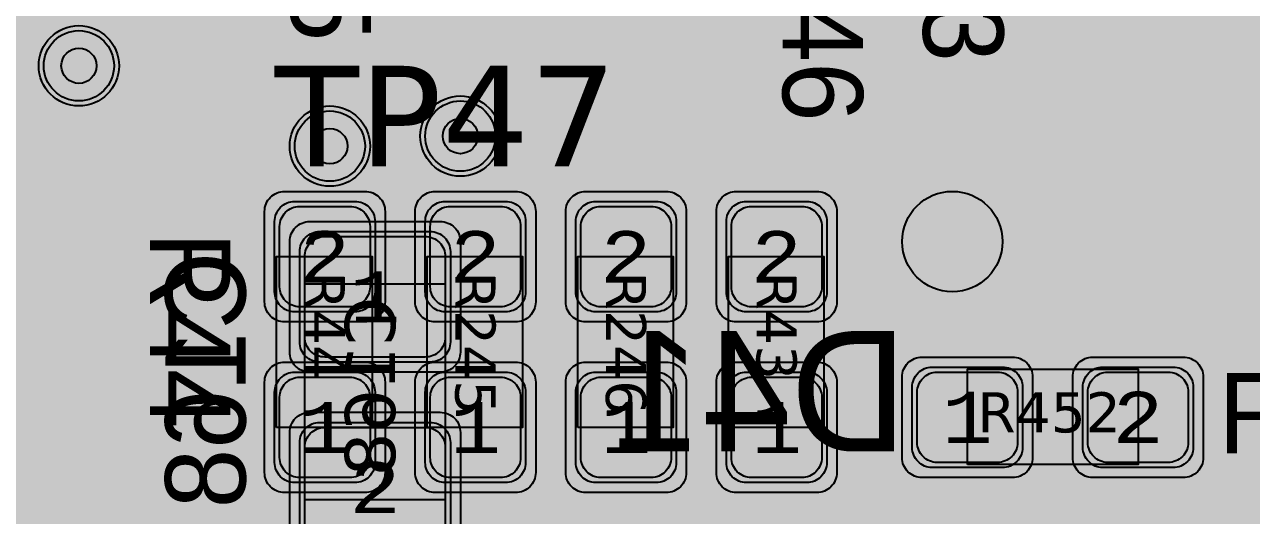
# Model space of a CAD drawing. Extents: x -28 to 199, y -61 to 255.
# Drawn here: x 42.76 to 54.98, y 139.52 to 144.41 of the extents above; entities that cross this region are included whole.
import ezdxf
from ezdxf.enums import TextEntityAlignment as Align

# ---------------------------------------------------------------- set-up
doc = ezdxf.new("R2010")
doc.units = 0
doc.header["$MEASUREMENT"] = 0
for name, color, linetype in [('ASSEMBLY_OUTLINES_BTM', 191, 'CONTINUOUS'), ('ASSEMBLY_OUTLINES_TOP', 102, 'CONTINUOUS'), ('ASSEMBLY_PART_NUMBERS_BTM', 191, 'CONTINUOUS'), ('ASSEMBLY_PART_NUMBERS_TOP', 102, 'CONTINUOUS'), ('ASSEMBLY_REF_DES_BTM', 191, 'CONTINUOUS'), ('ASSEMBLY_REF_DES_TOP', 102, 'CONTINUOUS'), ('DRILL_DRAWING', 21, 'CONTINUOUS'), ('GENERATED_SILKSCREEN_BTM', 255, 'CONTINUOUS'), ('GENERATED_SILKSCREEN_TOP', 140, 'CONTINUOUS'), ('MOUNTING_HOLES_LAYER_2', 42, 'CONTINUOUS'), ('MOUNTING_HOLES_LAYER_3', 42, 'CONTINUOUS'), ('MOUNTING_HOLES_LAYER_BOT21', 42, 'CONTINUOUS'), ('MOUNTING_HOLES_LAYER_TOP', 42, 'CONTINUOUS'), ('PART_PADS_SMD_BTM', 10, 'CONTINUOUS'), ('PART_PADS_SMD_TOP', 150, 'CONTINUOUS'), ('PIN_NUMBERS_BTM', 8, 'CONTINUOUS'), ('PIN_NUMBERS_TOP', 8, 'CONTINUOUS'), ('PLACEMENT_OUTLINES_BTM', 222, 'CONTINUOUS'), ('PLACEMENT_OUTLINES_TOP', 130, 'CONTINUOUS'), ('PLANE_SHAPES_LAYER_2', 230, 'CONTINUOUS'), ('PLANE_SHAPES_LAYER_3', 81, 'CONTINUOUS'), ('SILKSCREEN_OUTLINES_BTM', 211, 'CONTINUOUS'), ('SILKSCREEN_OUTLINES_TOP', 150, 'CONTINUOUS'), ('SILKSCREEN_REF_DES_BTM', 211, 'CONTINUOUS'), ('SILKSCREEN_REF_DES_TOP', 150, 'CONTINUOUS'), ('SOLDERMASK_PADS_BTM', 12, 'CONTINUOUS'), ('SOLDERMASK_PADS_TOP', 180, 'CONTINUOUS'), ('SOLDERPASTE_PADS_BTM', 12, 'CONTINUOUS'), ('SOLDERPASTE_PADS_TOP', 180, 'CONTINUOUS'), ('TRACES_LAYER_2', 230, 'CONTINUOUS'), ('TRACES_LAYER_3', 81, 'CONTINUOUS'), ('TRACES_LAYER_BOTTOM', 10, 'CONTINUOUS'), ('TRACES_LAYER_TOP', 150, 'CONTINUOUS'), ('VIA_HOLES_LAYER_2', 30, 'CONTINUOUS'), ('VIA_HOLES_LAYER_3', 30, 'CONTINUOUS'), ('VIA_HOLES_LAYER_BOTTOM', 30, 'CONTINUOUS'), ('VIA_HOLES_LAYER_TOP', 30, 'CONTINUOUS'), ('VIA_PADS_LAYER_2', 230, 'CONTINUOUS'), ('VIA_PADS_LAYER_3', 81, 'CONTINUOUS'), ('VIA_PADS_LAYER_BOTTOM', 10, 'CONTINUOUS'), ('VIA_PADS_LAYER_TOP', 150, 'CONTINUOUS')]:
    doc.layers.add(name, color=color, linetype=linetype)
doc.styles.add('COURIER_NEW', font='COUR.TTF')
doc.styles.add('VERDANA', font='verdana.TTF')
doc.styles.add('VERIBEST_GERBER_0', font='txt')

msp = doc.modelspace()

# ---------------------------------------------------------------- hatches: boundary and pattern name
at = {"layer": 'MOUNTING_HOLES_LAYER_2'}
h = msp.add_hatch(color=256, dxfattribs=at)
edge = h.paths.add_edge_path()
edge.add_arc((52, 142.25), 0.5, 0, 360)
at = {"layer": 'MOUNTING_HOLES_LAYER_3'}
h = msp.add_hatch(color=256, dxfattribs=at)
edge = h.paths.add_edge_path()
edge.add_arc((52, 142.25), 0.5, 0, 360)
at = {"layer": 'MOUNTING_HOLES_LAYER_BOT21'}
h = msp.add_hatch(color=256, dxfattribs=at)
edge = h.paths.add_edge_path()
edge.add_arc((52, 142.25), 0.5, 0, 360)
at = {"layer": 'MOUNTING_HOLES_LAYER_TOP'}
h = msp.add_hatch(color=256, dxfattribs=at)
edge = h.paths.add_edge_path()
edge.add_arc((52, 142.25), 0.5, 0, 360)
at = {"layer": 'PLANE_SHAPES_LAYER_2'}
h = msp.add_hatch(color=256, dxfattribs=at)
h.paths.add_polyline_path([(169.5, 129.25), (149.5, 129.25), (142.25, 122), (142.25, 90.5), (147.5, 90.5), (147.5, 80), (154, 80), (154, 69.25), (131.75, 69.25), (131.75, 73.25), (121.25, 73.25), (121.25, 81), (110.5, 81), (110.5, 125.75), (106.5, 125.75), (106.5, 128.75), (93.5, 128.75), (93.5, 120.25), (91.75, 120.25), (91.75, 121.5), (80, 121.5), (80, 118.25), (73.25, 118.25), (73.25, 124.5), (67.5, 124.5), (67.5, 128), (57.75, 128), (57.75, 120.25), (55.25, 120.25), (55.25, 121.5), (47.5, 121.5), (47.5, 119), (35, 119), (35, 134.75), (32.75, 134.75), (32.75, 159.75), (29.25, 159.75), (29.25, 175.25), (22.5, 175.25), (22.5, 195.25), (17.25, 195.25), (17.25, 198), (22.5, 198), (22.5, 216.5), (40.25, 216.5), (40.25, 235.5), (54.5, 235.5), (54.5, 254), (87.25, 254), (87.25, 236.25), (86.25, 236.25), (86.25, 228.75), (81, 228.75), (81, 218.75), (95.25, 218.75), (95.25, 194.5), (87, 194.5), (87, 172), (131.1, 172), (131.1, 208.75), (115.5, 208.75), (115.5, 213.75), (106.75, 213.75), (106.75, 218.75), (110.25, 222.25), (110.25, 226.25), (142.5, 226.25), (142.5, 221.5), (160.5, 221.5), (160.5, 240.75), (169.5, 240.75)])
h.paths.add_polyline_path([(35.5, 149.5), (41.75, 149.5), (41.75, 152), (39.25, 152), (39.25, 154), (37.75, 154), (37.75, 152), (35.5, 152)], flags=16)
h.paths.add_polyline_path([(37.5, 125.75), (37.5, 128.75), (42.75, 128.75), (42.75, 125.75)], flags=16)
h.paths.add_polyline_path([(52, 127.75), (52, 130.75), (54.25, 130.75), (54.25, 127.75)], flags=16)
h.paths.add_polyline_path([(50.75, 219.5), (50.75, 226.5), (71.75, 226.5), (71.75, 219.5)], flags=16)
h.paths.add_polyline_path([(66.5, 150.75), (66.5, 177.5), (72.25, 177.5), (72.25, 150.75)], flags=16)
h.paths.add_polyline_path([(47.25, 185.25), (73, 185.25), (73, 188.25), (70.25, 188.25), (70.25, 191), (47.25, 191)], flags=16)
h.paths.add_polyline_path([(84.5, 208), (84.5, 212.75), (85, 212.75), (85, 208)], flags=16)
h.paths.add_polyline_path([(61.5, 137.25), (87.75, 137.25), (87.75, 140.5), (84.75, 140.5), (84.75, 143), (61.5, 143)], flags=16)
h.paths.add_polyline_path([(88.75, 127), (88.75, 130), (91, 130), (91, 127)], flags=16)
h.paths.add_polyline_path([(85.5, 130.25), (85.5, 132.5), (91, 132.5), (91, 130.25)], flags=16)
h.paths.add_polyline_path([(108.75, 142.25), (135.75, 142.25), (135.75, 145.75), (132.25, 145.75), (132.25, 149), (108.75, 149)], flags=16)
h.paths.add_polyline_path([(114.25, 126.75), (140.75, 126.75), (140.75, 129.75), (137.25, 129.75), (137.25, 133), (114.25, 133)], flags=16)
h.paths.add_polyline_path([(155.25, 180.25), (166.25, 180.25), (166.25, 186.25), (152.25, 186.25), (152.25, 183), (155.25, 183)], flags=16)
at = {"layer": 'PLANE_SHAPES_LAYER_3'}
h = msp.add_hatch(color=256, dxfattribs=at)
h.paths.add_polyline_path([(169.5, 129.25), (149.5, 129.25), (142.25, 122), (142.25, 90.5), (147.5, 90.5), (147.5, 80), (154, 80), (154, 69.25), (131.75, 69.25), (131.75, 73.25), (121.25, 73.25), (121.25, 81), (110.5, 81), (110.5, 125.75), (106.5, 125.75), (106.5, 128.75), (93.5, 128.75), (93.5, 120.25), (91.75, 120.25), (91.75, 121.5), (80, 121.5), (80, 118.25), (73.25, 118.25), (73.25, 124.5), (67.5, 124.5), (67.5, 127.75), (58.25, 127.75), (58.25, 130.25), (88.75, 130.25), (88.75, 127), (91, 127), (91, 132.5), (55, 132.5), (55, 131.25), (52, 131.25), (52, 127.75), (55, 127.75), (55, 127.25), (57.75, 127.25), (57.75, 120.25), (55.25, 120.25), (55.25, 121.5), (47.5, 121.5), (47.5, 119), (35, 119), (35, 134.75), (32.75, 134.75), (32.75, 159.75), (29.25, 159.75), (29.25, 175.25), (22.5, 175.25), (22.5, 195.25), (17.25, 195.25), (17.25, 198), (22.5, 198), (22.5, 216.5), (40.25, 216.5), (40.25, 235.5), (54.5, 235.5), (54.5, 254), (87.25, 254), (87.25, 236.25), (86.25, 236.25), (86.25, 228.75), (81, 228.75), (81, 218.75), (95.25, 218.75), (95.25, 194.5), (87, 194.5), (87, 172), (131.1, 172), (131.1, 208.75), (115.5, 208.75), (115.5, 213.75), (106.75, 213.75), (106.75, 218.75), (110.25, 222.25), (110.25, 226.25), (142.5, 226.25), (142.5, 221.5), (160.5, 221.5), (160.5, 240.75), (169.5, 240.75)])
h.paths.add_polyline_path([(35.5, 149.5), (41.75, 149.5), (41.75, 152), (39.25, 152), (39.25, 154), (37.75, 154), (37.75, 152), (35.5, 152)], flags=16)
h.paths.add_polyline_path([(37.5, 125.75), (37.5, 128.75), (42.75, 128.75), (42.75, 125.75)], flags=16)
h.paths.add_polyline_path([(50.75, 219.5), (50.75, 226.5), (71.75, 226.5), (71.75, 219.5)], flags=16)
h.paths.add_polyline_path([(66.5, 150.75), (66.5, 177.5), (72.25, 177.5), (72.25, 150.75)], flags=16)
h.paths.add_polyline_path([(47.25, 185.25), (73, 185.25), (73, 188.25), (70.25, 188.25), (70.25, 191), (47.25, 191)], flags=16)
h.paths.add_polyline_path([(84.5, 208), (84.5, 212.75), (85, 212.75), (85, 208)], flags=16)
h.paths.add_polyline_path([(61.5, 137.25), (87.75, 137.25), (87.75, 140.5), (84.75, 140.5), (84.75, 143), (61.5, 143)], flags=16)
h.paths.add_polyline_path([(108.75, 142.25), (135.75, 142.25), (135.75, 145.75), (132.25, 145.75), (132.25, 149), (108.75, 149)], flags=16)
h.paths.add_polyline_path([(114.25, 126.75), (140.75, 126.75), (140.75, 129.75), (137.25, 129.75), (137.25, 133), (114.25, 133)], flags=16)
h.paths.add_polyline_path([(155.25, 180.25), (166.25, 180.25), (166.25, 186.25), (152.25, 186.25), (152.25, 183), (155.25, 183)], flags=16)
at = {"layer": 'VIA_HOLES_LAYER_2'}
h = msp.add_hatch(color=256, dxfattribs=at)
edge = h.paths.add_edge_path()
edge.add_arc((43.3, 144), 0.175, 0, 360)
h = msp.add_hatch(color=256, dxfattribs=at)
edge = h.paths.add_edge_path()
edge.add_arc((45.8, 143.2), 0.175, 0, 360)
h = msp.add_hatch(color=256, dxfattribs=at)
edge = h.paths.add_edge_path()
edge.add_arc((47.1, 143.3), 0.175, 0, 360)
at = {"layer": 'VIA_HOLES_LAYER_3'}
h = msp.add_hatch(color=256, dxfattribs=at)
edge = h.paths.add_edge_path()
edge.add_arc((43.3, 144), 0.175, 0, 360)
h = msp.add_hatch(color=256, dxfattribs=at)
edge = h.paths.add_edge_path()
edge.add_arc((45.8, 143.2), 0.175, 0, 360)
h = msp.add_hatch(color=256, dxfattribs=at)
edge = h.paths.add_edge_path()
edge.add_arc((47.1, 143.3), 0.175, 0, 360)
at = {"layer": 'VIA_HOLES_LAYER_BOTTOM'}
h = msp.add_hatch(color=256, dxfattribs=at)
edge = h.paths.add_edge_path()
edge.add_arc((43.3, 144), 0.175, 0, 360)
h = msp.add_hatch(color=256, dxfattribs=at)
edge = h.paths.add_edge_path()
edge.add_arc((45.8, 143.2), 0.175, 0, 360)
h = msp.add_hatch(color=256, dxfattribs=at)
edge = h.paths.add_edge_path()
edge.add_arc((47.1, 143.3), 0.175, 0, 360)
at = {"layer": 'VIA_HOLES_LAYER_TOP'}
h = msp.add_hatch(color=256, dxfattribs=at)
edge = h.paths.add_edge_path()
edge.add_arc((43.3, 144), 0.175, 0, 360)
h = msp.add_hatch(color=256, dxfattribs=at)
edge = h.paths.add_edge_path()
edge.add_arc((45.8, 143.2), 0.175, 0, 360)
h = msp.add_hatch(color=256, dxfattribs=at)
edge = h.paths.add_edge_path()
edge.add_arc((47.1, 143.3), 0.175, 0, 360)

# ---------------------------------------------------------------- linework, layer by layer
at = {"layer": 'ASSEMBLY_OUTLINES_BTM'}
msp.add_lwpolyline([(45.55, 139.68), (45.55, 141.83), (46.95, 141.83), (46.95, 139.68)], close=True, dxfattribs=at)
at = {"layer": 'ASSEMBLY_OUTLINES_TOP'}
for points in [[(45.27, 140.4), (45.27, 142.1), (46.22, 142.1), (46.22, 140.4)], [(46.77, 140.4), (46.77, 142.1), (47.72, 142.1), (47.72, 140.4)], [(48.27, 140.4), (48.27, 142.1), (49.22, 142.1), (49.22, 140.4)], [(49.77, 140.4), (49.77, 142.1), (50.72, 142.1), (50.72, 140.4)], [(52.15, 140.03), (52.15, 140.98), (53.85, 140.98), (53.85, 140.03)]]:
    msp.add_lwpolyline(points, close=True, dxfattribs=at)
at = {"layer": 'GENERATED_SILKSCREEN_BTM', "const_width": 0.15}
for points in [[(44.9536, 141.9004), (44.844, 142.0348), (44.8416, 142.0388), (44.8384, 142.0396), (44.8352, 142.0412), (44.8312, 142.042), (44.2824, 142.042), (44.2784, 142.0412), (44.2752, 142.0396), (44.2736, 142.038), (44.272, 142.0372), (44.2696, 142.0348), (44.16, 141.9004), (44.1592, 141.898), (44.1584, 141.8956), (44.1576, 141.8948), (44.1568, 141.8916), (44.1568, 141.622), (44.1576, 141.618), (44.1584, 141.6164), (44.1592, 141.614), (44.16, 141.6116), (44.2696, 141.4764), (44.2736, 141.4732), (44.28, 141.4716), (44.284, 141.4724), (44.2888, 141.474), (44.292, 141.4764), (44.2952, 141.4804), (44.2976, 141.4844), (44.2984, 141.4884), (44.2984, 141.4924), (44.296, 141.4956), (44.1896, 141.6276), (44.1896, 141.886), (44.2904, 142.0092), (44.8232, 142.0092), (44.924, 141.886), (44.924, 141.6276), (44.8176, 141.4956), (44.816, 141.4924), (44.8152, 141.4884), (44.816, 141.4844), (44.8184, 141.4804), (44.8216, 141.4764), (44.8256, 141.474), (44.8296, 141.4724), (44.8352, 141.4716), (44.84, 141.4732), (44.844, 141.4764), (44.9536, 141.6116), (44.9552, 141.6148), (44.956, 141.6156), (44.956, 141.618), (44.9568, 141.6188), (44.9568, 141.6196), (44.9568, 141.622), (44.9568, 141.8916), (44.956, 141.8948), (44.9552, 141.898), (44.9536, 141.9004)], [(48.9472, 140.1888), (48.9568, 140.1864), (48.9628, 140.1816), (48.9652, 140.1732), (48.9664, 140.1636), (48.9652, 140.1552), (48.9628, 140.1468), (48.9568, 140.1408), (48.9472, 140.1396), (48.4792, 140.1396), (48.4708, 140.1408), (48.4636, 140.1468), (48.46, 140.1552), (48.4588, 140.1636), (48.46, 140.1732), (48.4636, 140.1816), (48.4708, 140.1864), (48.4792, 140.1888), (48.6904, 140.1888), (48.6904, 141.3156), (48.6916, 141.324), (48.6952, 141.33), (48.7012, 141.3336), (48.7096, 141.3348), (48.7156, 141.336), (48.7216, 141.336), (48.7264, 141.3336), (48.7312, 141.3288), (48.9652, 141), (48.9676, 140.9952), (48.9688, 140.9916), (48.9688, 140.9832), (48.9652, 140.976), (48.9592, 140.97), (48.952, 140.9652), (48.9436, 140.9628), (48.9388, 140.9628), (48.9352, 140.964), (48.9292, 140.9712), (48.7372, 141.24), (48.7372, 140.1888), (48.9472, 140.1888)], [(50.1712, 140.5764), (49.5256, 141.2196), (49.5256, 140.5764), (50.1712, 140.5764)], [(50.7424, 141.3348), (50.7484, 141.3372), (50.7532, 141.3384), (50.758, 141.3396), (51.3652, 141.3396), (51.3736, 141.3372), (51.3808, 141.3312), (51.3868, 141.324), (51.3892, 141.3156), (51.3892, 140.1636), (51.3868, 140.154), (51.3808, 140.148), (51.3736, 140.1408), (51.3652, 140.1396), (50.758, 140.1396), (50.7532, 140.1396), (50.7508, 140.1408), (50.7484, 140.142), (50.7424, 140.1444), (50.5396, 140.3088), (50.536, 140.3136), (50.5348, 140.316), (50.5324, 140.322), (50.5312, 140.328), (50.5312, 141.1512), (50.5324, 141.1572), (50.5348, 141.1608), (50.5348, 141.1644), (50.5372, 141.1656), (50.5384, 141.1668), (50.5396, 141.1692), (50.7424, 141.3348)], [(49.5256, 140.1636), (49.5244, 140.154), (49.5184, 140.148), (49.51, 140.1444), (49.5016, 140.1432), (49.4932, 140.1444), (49.486, 140.148), (49.48, 140.154), (49.4776, 140.1636), (49.4776, 140.5272), (49.4212, 140.5272), (49.4128, 140.5296), (49.4056, 140.5344), (49.402, 140.5428), (49.4008, 140.5512), (49.402, 140.5608), (49.4056, 140.5692), (49.4128, 140.5752), (49.4212, 140.5764), (49.4776, 140.5764), (49.4776, 141.282), (49.4788, 141.288), (49.4824, 141.2928), (49.4872, 141.2976), (49.4932, 141.3012), (49.5004, 141.3036), (49.5076, 141.3048), (49.5136, 141.3036), (49.5196, 141.2988), (50.248, 140.5704), (50.2528, 140.5632), (50.2552, 140.556), (50.254, 140.5488), (50.2492, 140.5404), (50.2468, 140.5344), (50.242, 140.5308), (50.2372, 140.5284), (50.2312, 140.5272), (49.5256, 140.5272), (49.5256, 140.1636)], [(51.3388, 141.2904), (50.7664, 141.2904), (50.5792, 141.1392), (50.5792, 140.34), (50.7664, 140.1888), (51.3388, 140.1888), (51.3388, 141.2904)], [(44.924, 141.1724), (44.9256, 141.1788), (44.9288, 141.182), (44.9344, 141.1844), (44.9408, 141.1852), (44.9464, 141.1844), (44.952, 141.182), (44.956, 141.1788), (44.9568, 141.1724), (44.9568, 140.8604), (44.956, 140.8548), (44.952, 140.85), (44.9464, 140.8476), (44.9408, 140.8468), (44.9344, 140.8476), (44.9288, 140.85), (44.9256, 140.8548), (44.924, 140.8604), (44.924, 141.0012), (44.1728, 141.0012), (44.1672, 141.002), (44.1632, 141.0044), (44.1608, 141.0084), (44.16, 141.014), (44.1592, 141.018), (44.1592, 141.022), (44.1608, 141.0252), (44.164, 141.0284), (44.3832, 141.1844), (44.3888, 141.1868), (44.3944, 141.1868), (44.3992, 141.1844), (44.4032, 141.1804), (44.4064, 141.1756), (44.408, 141.17), (44.408, 141.1668), (44.4064, 141.1644), (44.4048, 141.162), (44.4024, 141.1604), (44.2232, 141.0324), (44.924, 141.0324), (44.924, 141.1724)], [(44.16, 140.1284), (44.2696, 139.994), (44.2736, 139.99), (44.28, 139.9892), (44.284, 139.99), (44.2888, 139.9916), (44.292, 139.994), (44.2952, 139.998), (44.2976, 140.002), (44.2984, 140.006), (44.2984, 140.01), (44.296, 140.0132), (44.1896, 140.1444), (44.1896, 140.4036), (44.2904, 140.5268), (44.5776, 140.5268), (44.4888, 140.418), (44.488, 140.4148), (44.4872, 140.4132), (44.4872, 140.4124), (44.4864, 140.4124), (44.4856, 140.4084), (44.4856, 140.1388), (44.4864, 140.1356), (44.4872, 140.1348), (44.4872, 140.134), (44.488, 140.1316), (44.4888, 140.1284), (44.5976, 139.994), (44.6, 139.9932), (44.6008, 139.9916), (44.6016, 139.9908), (44.6032, 139.9908), (44.6088, 139.9892), (44.6112, 139.9884), (44.8312, 139.9884), (44.8352, 139.9892), (44.8384, 139.9908), (44.8416, 139.9916), (44.844, 139.994), (44.9536, 140.1284), (44.9552, 140.1324), (44.956, 140.1332), (44.956, 140.1348), (44.9568, 140.1364), (44.9568, 140.1372), (44.9568, 140.1388), (44.9568, 140.4084), (44.956, 140.4116), (44.9552, 140.4148), (44.9536, 140.418), (44.844, 140.5524), (44.8424, 140.554), (44.8416, 140.5556), (44.8392, 140.5572), (44.8336, 140.5588), (44.8312, 140.5596), (44.2824, 140.5596), (44.2784, 140.5588), (44.2752, 140.5572), (44.2736, 140.5556), (44.272, 140.554), (44.2696, 140.5524), (44.16, 140.418), (44.1592, 140.4148), (44.1584, 140.4124), (44.1576, 140.4116), (44.1568, 140.4084), (44.1568, 140.1388), (44.1576, 140.1356), (44.1576, 140.1348), (44.1584, 140.134), (44.1592, 140.1316), (44.16, 140.1284)], [(44.6192, 140.5268), (44.8232, 140.5268), (44.924, 140.4036), (44.924, 140.1452), (44.8232, 140.0204), (44.6192, 140.0204), (44.5176, 140.1452), (44.5176, 140.4036), (44.6192, 140.5268)], [(44.9568, 139.362), (44.9568, 139.6556), (44.9568, 139.658), (44.956, 139.6604), (44.9552, 139.6636), (44.952, 139.6668), (44.8696, 139.7468), (44.8664, 139.75), (44.8632, 139.7516), (44.8584, 139.7516), (44.6112, 139.7516), (44.608, 139.7516), (44.6064, 139.7516), (44.6056, 139.7508), (44.5288, 139.7252), (44.452, 139.7508), (44.4512, 139.7516), (44.4464, 139.7516), (44.2544, 139.7516), (44.2512, 139.7516), (44.2472, 139.75), (44.2432, 139.7468), (44.1608, 139.6668), (44.1584, 139.6636), (44.1576, 139.6604), (44.1568, 139.658), (44.1568, 139.6556), (44.1568, 139.362)], [(44.2632, 139.7196), (44.4448, 139.7196), (44.5136, 139.698), (44.5136, 139.3212), (44.4448, 139.298), (44.2632, 139.298), (44.1896, 139.3684), (44.1896, 139.6476), (44.2632, 139.7196)], [(44.6144, 139.7196), (44.8512, 139.7196), (44.924, 139.6476), (44.924, 139.3684), (44.8512, 139.298), (44.6144, 139.298), (44.5456, 139.3212), (44.5456, 139.698), (44.6144, 139.7196)]]:
    msp.add_lwpolyline(points, dxfattribs=at)
for points in [[(45.550005, 140.480492, 1.10969e-05), (45.549995, 140.480485), (45.549995, 141.019515, 1.10969e-05), (45.550005, 141.019508), (45.550005, 140.480492)], [(46.950005, 140.480485, 1.10969e-05), (46.949995, 140.480492), (46.949995, 141.019508, 1.10969e-05), (46.950005, 141.019515), (46.950005, 140.480485)]]:
    msp.add_lwpolyline(points, format="xyb", dxfattribs=at)
at = {"layer": 'GENERATED_SILKSCREEN_TOP', "const_width": 0.15}
for points in [[(45.938, 144.2736), (45.9372, 144.2768), (45.9364, 144.2792), (45.9348, 144.2824), (45.8468, 144.3912), (46.1804, 144.3912), (46.1804, 143.8688), (46.182, 143.8632), (46.1852, 143.8584), (46.1908, 143.856), (46.1964, 143.8552), (46.2028, 143.856), (46.2084, 143.8584), (46.2116, 143.8632), (46.2132, 143.8688), (46.2132, 144.4088), (46.2116, 144.4144), (46.2076, 144.4184), (46.2036, 144.4232), (46.1972, 144.4248), (45.8124, 144.4248), (45.8068, 144.424), (45.8028, 144.4216), (45.8004, 144.4184), (45.7988, 144.4128), (45.7972, 144.4088), (45.7964, 144.4056), (45.7972, 144.4016), (45.7996, 144.3984), (45.906, 144.268), (45.906, 144.0096), (45.8044, 143.8848), (45.5468, 143.8848), (45.4468, 144.0096), (45.4468, 144.268), (45.5524, 144.3984), (45.5548, 144.404), (45.5548, 144.4088), (45.5516, 144.4136), (45.5476, 144.4184), (45.542, 144.4216), (45.5364, 144.4224), (45.5332, 144.4224), (45.5308, 144.4216), (45.5268, 144.4176), (45.4164, 144.2824), (45.4148, 144.28), (45.4148, 144.2768), (45.4132, 144.2736), (45.4132, 144.004), (45.4132, 144.0016), (45.414, 144.0008), (45.414, 144), (45.4148, 143.9984), (45.4148, 143.9968), (45.4164, 143.9936), (45.5268, 143.8584), (45.5292, 143.856), (45.5308, 143.8552), (45.5356, 143.8536), (45.5388, 143.8528), (45.8124, 143.8528), (45.8164, 143.8536), (45.8204, 143.8552), (45.822, 143.8552), (45.8228, 143.856), (45.8244, 143.8576), (45.826, 143.8584), (45.9348, 143.9936), (45.9364, 143.9976), (45.9372, 144), (45.938, 144.004), (45.938, 144.2736)], [(50.3292, 143.8944), (50.3236, 143.8936), (50.3188, 143.8896), (50.3164, 143.884), (50.3156, 143.8784), (50.3164, 143.8728), (50.3188, 143.868), (50.3236, 143.864), (50.3292, 143.8624), (50.5716, 143.8624), (50.5716, 143.8248), (50.5732, 143.8192), (50.5764, 143.8144), (50.582, 143.812), (50.5876, 143.8112), (50.594, 143.812), (50.5996, 143.8144), (50.6036, 143.8192), (50.6052, 143.8248), (50.6052, 143.8624), (51.0748, 143.8624), (51.0788, 143.8632), (51.082, 143.8648), (51.0852, 143.8688), (51.0876, 143.8728), (51.0892, 143.8776), (51.09, 143.8824), (51.0892, 143.8864), (51.086, 143.8904), (50.6004, 144.376), (50.5956, 144.3792), (50.5908, 144.3808), (50.586, 144.38), (50.5804, 144.3768), (50.5764, 144.3752), (50.574, 144.372), (50.5724, 144.3688), (50.5716, 144.3648), (50.5716, 143.8944), (50.3292, 143.8944)], [(50.6052, 144.3248), (51.034, 143.8944), (50.6052, 143.8944), (50.6052, 144.3248)], [(51.7164, 144.238), (51.826, 144.3732), (51.83, 144.3772), (51.8324, 144.378), (51.8348, 144.378), (51.8404, 144.3772), (51.846, 144.374), (51.8508, 144.37), (51.8532, 144.3652), (51.854, 144.3596), (51.8524, 144.354), (51.746, 144.2236), (51.746, 143.9652), (51.8468, 143.8404), (51.9956, 143.8404), (52.0972, 143.9636), (52.0972, 144.0964), (52.0988, 144.1028), (52.102, 144.1068), (52.1076, 144.1092), (52.1132, 144.11), (52.1188, 144.1092), (52.1244, 144.1068), (52.1276, 144.1028), (52.1292, 144.0964), (52.1292, 143.9636), (52.2308, 143.8404), (52.3796, 143.8404), (52.4804, 143.9652), (52.4804, 144.2236), (52.374, 144.354), (52.3724, 144.3596), (52.3732, 144.3652), (52.3756, 144.37), (52.3804, 144.374), (52.386, 144.3772), (52.3916, 144.378), (52.394, 144.378), (52.3964, 144.3772), (52.4004, 144.3732), (52.51, 144.238), (52.5108, 144.2356), (52.5116, 144.2332), (52.5124, 144.2324), (52.5132, 144.2292), (52.5132, 143.9596), (52.5124, 143.9556), (52.5116, 143.954), (52.5108, 143.9516), (52.51, 143.9492), (52.4004, 143.814), (52.3972, 143.8116), (52.3932, 143.8108), (52.3908, 143.8092), (52.3876, 143.8084), (52.2228, 143.8084), (52.2204, 143.8092), (52.2148, 143.8108), (52.2116, 143.8116), (52.2092, 143.814), (52.1132, 143.9316), (52.0172, 143.814), (52.0156, 143.8132), (52.014, 143.8116), (52.0132, 143.8108), (52.0116, 143.8108), (52.006, 143.8092), (52.0036, 143.8084), (51.8388, 143.8084), (51.8348, 143.8092), (51.8316, 143.8108), (51.8284, 143.8116), (51.826, 143.814), (51.7164, 143.9492), (51.7148, 143.9524), (51.714, 143.9532), (51.714, 143.9556), (51.714, 143.9564), (51.7132, 143.9572), (51.7132, 143.9596), (51.7132, 144.2292), (51.714, 144.2324), (51.7148, 144.2356), (51.7164, 144.238)], [(51.11, 143.1928), (51.0004, 143.0584), (50.9964, 143.0544), (50.99, 143.0536), (50.986, 143.0544), (50.982, 143.056), (50.978, 143.0584), (50.9748, 143.0624), (50.9724, 143.0664), (50.9716, 143.0704), (50.9716, 143.0744), (50.974, 143.0776), (51.0804, 143.2088), (51.0804, 143.468), (50.9796, 143.5912), (50.6924, 143.5912), (50.7812, 143.4824), (50.782, 143.4792), (50.7828, 143.4776), (50.7828, 143.4768), (50.7836, 143.4768), (50.7844, 143.4728), (50.7844, 143.2032), (50.7836, 143.2), (50.7828, 143.1992), (50.7828, 143.1984), (50.782, 143.196), (50.7812, 143.1928), (50.6724, 143.0584), (50.6708, 143.0576), (50.6692, 143.056), (50.6684, 143.0552), (50.6668, 143.0552), (50.6612, 143.0536), (50.6588, 143.0528), (50.4388, 143.0528), (50.4348, 143.0536), (50.4316, 143.0552), (50.4284, 143.056), (50.426, 143.0584), (50.3164, 143.1928), (50.3148, 143.1968), (50.314, 143.1976), (50.314, 143.1992), (50.314, 143.2008), (50.3132, 143.2016), (50.3132, 143.2032), (50.3132, 143.4728), (50.314, 143.476), (50.3148, 143.4792), (50.3164, 143.4824), (50.426, 143.6168), (50.4276, 143.6184), (50.4284, 143.62), (50.4308, 143.6216), (50.4364, 143.6232), (50.4388, 143.624), (50.9876, 143.624), (50.9916, 143.6232), (50.9948, 143.6216), (50.9972, 143.62), (50.998, 143.6184), (51.0004, 143.6168), (51.11, 143.4824), (51.1108, 143.4792), (51.1116, 143.4768), (51.1124, 143.476), (51.1132, 143.4728), (51.1132, 143.2032), (51.1124, 143.2), (51.1124, 143.1992), (51.1116, 143.1984), (51.1108, 143.196), (51.11, 143.1928)], [(50.6508, 143.5912), (50.4468, 143.5912), (50.346, 143.468), (50.346, 143.2096), (50.4468, 143.0848), (50.6508, 143.0848), (50.7524, 143.2096), (50.7524, 143.468), (50.6508, 143.5912)], [(44.5092, 141.6752), (44.5108, 141.6728), (44.5148, 141.672), (44.5188, 141.6696), (44.5228, 141.6696), (44.6876, 141.6696), (44.6916, 141.6696), (44.694, 141.672), (44.6964, 141.672), (44.6972, 141.6728), (44.698, 141.6736), (44.7004, 141.6752), (44.81, 141.8112), (44.8116, 141.8152), (44.8124, 141.8176), (44.8132, 141.8216), (44.8132, 142.2248), (44.8116, 142.232), (44.8076, 142.236), (44.8036, 142.2408), (44.7972, 142.2424), (44.0292, 142.2424), (44.0228, 142.2408), (44.0188, 142.2368), (44.0164, 142.232), (44.0156, 142.2264), (44.0164, 142.22), (44.0188, 142.2144), (44.0228, 142.2104), (44.0292, 142.2088), (44.3972, 142.2088), (44.3972, 141.8328), (44.0244, 141.7016), (44.0188, 141.6984), (44.0156, 141.6928), (44.0148, 141.6864), (44.0164, 141.6816), (44.0196, 141.6768), (44.0236, 141.6728), (44.0284, 141.6704), (44.0348, 141.672), (44.4076, 141.8032), (44.5092, 141.6752)], [(44.7804, 142.2088), (44.7804, 141.8256), (44.6796, 141.7016), (44.5308, 141.7016), (44.4292, 141.8256), (44.4292, 142.2088), (44.7804, 142.2088)], [(44.0292, 141), (44.0236, 140.9992), (44.0188, 140.9952), (44.0164, 140.9896), (44.0156, 140.984), (44.0164, 140.9784), (44.0188, 140.9736), (44.0236, 140.9696), (44.0292, 140.968), (44.2716, 140.968), (44.2716, 140.9304), (44.2732, 140.9248), (44.2764, 140.92), (44.282, 140.9176), (44.2876, 140.9168), (44.294, 140.9176), (44.2996, 140.92), (44.3036, 140.9248), (44.3052, 140.9304), (44.3052, 140.968), (44.7748, 140.968), (44.7788, 140.9688), (44.782, 140.9704), (44.7852, 140.9744), (44.7876, 140.9784), (44.7892, 140.9832), (44.79, 140.988), (44.7892, 140.992), (44.786, 140.996), (44.3004, 141.4816), (44.2956, 141.4848), (44.2908, 141.4864), (44.286, 141.4856), (44.2804, 141.4824), (44.2764, 141.4808), (44.274, 141.4776), (44.2724, 141.4744), (44.2716, 141.4704), (44.2716, 141), (44.0292, 141)], [(44.3052, 141.4304), (44.734, 141), (44.3052, 141), (44.3052, 141.4304)], [(55.178, 140.9264), (54.7748, 140.9264), (54.7676, 140.9248), (54.7628, 140.9208), (54.7588, 140.916), (54.7572, 140.9104), (54.7572, 140.1424), (54.7588, 140.136), (54.7628, 140.132), (54.7676, 140.1296), (54.7732, 140.1288), (54.7796, 140.1296), (54.7852, 140.132), (54.7892, 140.136), (54.7908, 140.1424), (54.7908, 140.5104), (55.1668, 140.5104)], [(54.7908, 140.8936), (55.1732, 140.8936), (55.298, 140.7928), (55.298, 140.644), (55.1732, 140.5424), (54.7908, 140.5424), (54.7908, 140.8936)], [(44.0292, 140.244), (44.0236, 140.2432), (44.0188, 140.2392), (44.0164, 140.2336), (44.0156, 140.228), (44.0164, 140.2224), (44.0188, 140.2176), (44.0236, 140.2136), (44.0292, 140.212), (44.2716, 140.212), (44.2716, 140.1744), (44.2732, 140.1688), (44.2764, 140.164), (44.282, 140.1616), (44.2876, 140.1608), (44.294, 140.1616), (44.2996, 140.164), (44.3036, 140.1688), (44.3052, 140.1744), (44.3052, 140.212), (44.7748, 140.212), (44.7788, 140.2128), (44.782, 140.2144), (44.7852, 140.2184), (44.7876, 140.2224), (44.7892, 140.2272), (44.79, 140.232), (44.7892, 140.236), (44.786, 140.24), (44.3004, 140.7256), (44.2956, 140.7288), (44.2908, 140.7304), (44.286, 140.7296), (44.2804, 140.7264), (44.2764, 140.7248), (44.274, 140.7216), (44.2724, 140.7184), (44.2716, 140.7144), (44.2716, 140.244), (44.0292, 140.244)], [(44.3052, 140.6744), (44.734, 140.244), (44.3052, 140.244), (44.3052, 140.6744)]]:
    msp.add_lwpolyline(points, dxfattribs=at)
for points in [[(45.270005, 140.957911, 1.22306e-05), (45.269995, 140.957902), (45.269995, 141.542098, 1.22306e-05), (45.270005, 141.542089), (45.270005, 140.957911)], [(46.220005, 140.966156, 1.1642e-05), (46.219995, 140.966164), (46.219995, 141.533836, 1.1642e-05), (46.220005, 141.533844), (46.220005, 140.966156)], [(46.770005, 140.957911, 1.22306e-05), (46.769995, 140.957902), (46.769995, 141.542098, 1.22306e-05), (46.770005, 141.542089), (46.770005, 140.957911)], [(47.720005, 140.966156, 1.1642e-05), (47.719995, 140.966164), (47.719995, 141.533836, 1.1642e-05), (47.720005, 141.533844), (47.720005, 140.966156)], [(48.270005, 140.957911, 1.22306e-05), (48.269995, 140.957902), (48.269995, 141.542098, 1.22306e-05), (48.270005, 141.542089), (48.270005, 140.957911)], [(49.220005, 140.966156, 1.1642e-05), (49.219995, 140.966164), (49.219995, 141.533836, 1.1642e-05), (49.220005, 141.533844), (49.220005, 140.966156)], [(49.770005, 140.957911, 1.22306e-05), (49.769995, 140.957902), (49.769995, 141.542098, 1.22306e-05), (49.770005, 141.542089), (49.770005, 140.957911)], [(50.720005, 140.966156, 1.1642e-05), (50.719995, 140.966164), (50.719995, 141.533836, 1.1642e-05), (50.720005, 141.533844), (50.720005, 140.966156)], [(53.292098, 140.980005, 1.22306e-05), (53.292089, 140.979995), (52.707911, 140.979995, 1.22306e-05), (52.707902, 140.980005), (53.292098, 140.980005)], [(53.283844, 140.029995), (52.716156, 140.029995, 1.1642e-05), (52.716164, 140.030005), (53.283836, 140.030005, 1.1642e-05), (53.283844, 140.029995)]]:
    msp.add_lwpolyline(points, format="xyb", dxfattribs=at)
at = {"layer": 'MOUNTING_HOLES_LAYER_2'}
msp.add_circle((52, 142.25), 0.5, dxfattribs=at)
at = {"layer": 'MOUNTING_HOLES_LAYER_3'}
msp.add_circle((52, 142.25), 0.5, dxfattribs=at)
at = {"layer": 'MOUNTING_HOLES_LAYER_BOT21'}
msp.add_circle((52, 142.25), 0.5, dxfattribs=at)
at = {"layer": 'MOUNTING_HOLES_LAYER_TOP'}
msp.add_circle((52, 142.25), 0.5, dxfattribs=at)
at = {"layer": 'PART_PADS_SMD_BTM'}
for points in [[(47, 141.25, -0.4142135624), (46.8, 141.05), (45.7, 141.05, -0.4142135624), (45.5, 141.25), (45.5, 142.15, -0.4142135624), (45.7, 142.35), (46.8, 142.35, -0.4142135624), (47, 142.15)], [(47, 139.35, -0.4142135624), (46.8, 139.15), (45.7, 139.15, -0.4142135624), (45.5, 139.35), (45.5, 140.25, -0.4142135624), (45.7, 140.45), (46.8, 140.45, -0.4142135624), (47, 140.25)]]:
    msp.add_lwpolyline(points, format="xyb", close=True, dxfattribs=at)
at = {"layer": 'PART_PADS_SMD_TOP'}
for points in [[(45.45, 141.55, -0.4142135624), (45.25, 141.75), (45.25, 142.45, -0.4142135624), (45.45, 142.65), (46.05, 142.65, -0.4142135624), (46.25, 142.45), (46.25, 141.75, -0.4142135624), (46.05, 141.55)], [(46.95, 141.55, -0.4142135624), (46.75, 141.75), (46.75, 142.45, -0.4142135624), (46.95, 142.65), (47.55, 142.65, -0.4142135624), (47.75, 142.45), (47.75, 141.75, -0.4142135624), (47.55, 141.55)], [(48.45, 141.55, -0.4142135624), (48.25, 141.75), (48.25, 142.45, -0.4142135624), (48.45, 142.65), (49.05, 142.65, -0.4142135624), (49.25, 142.45), (49.25, 141.75, -0.4142135624), (49.05, 141.55)], [(49.95, 141.55, -0.4142135624), (49.75, 141.75), (49.75, 142.45, -0.4142135624), (49.95, 142.65), (50.55, 142.65, -0.4142135624), (50.75, 142.45), (50.75, 141.75, -0.4142135624), (50.55, 141.55)], [(45.45, 139.85, -0.4142135624), (45.25, 140.05), (45.25, 140.75, -0.4142135624), (45.45, 140.95), (46.05, 140.95, -0.4142135624), (46.25, 140.75), (46.25, 140.05, -0.4142135624), (46.05, 139.85)], [(46.95, 139.85, -0.4142135624), (46.75, 140.05), (46.75, 140.75, -0.4142135624), (46.95, 140.95), (47.55, 140.95, -0.4142135624), (47.75, 140.75), (47.75, 140.05, -0.4142135624), (47.55, 139.85)], [(48.45, 139.85, -0.4142135624), (48.25, 140.05), (48.25, 140.75, -0.4142135624), (48.45, 140.95), (49.05, 140.95, -0.4142135624), (49.25, 140.75), (49.25, 140.05, -0.4142135624), (49.05, 139.85)], [(49.95, 139.85, -0.4142135624), (49.75, 140.05), (49.75, 140.75, -0.4142135624), (49.95, 140.95), (50.55, 140.95, -0.4142135624), (50.75, 140.75), (50.75, 140.05, -0.4142135624), (50.55, 139.85)], [(51.6, 140.8, -0.4142135624), (51.8, 141), (52.5, 141, -0.4142135624), (52.7, 140.8), (52.7, 140.2, -0.4142135624), (52.5, 140), (51.8, 140, -0.4142135624), (51.6, 140.2)], [(53.3, 140.8, -0.4142135624), (53.5, 141), (54.2, 141, -0.4142135624), (54.4, 140.8), (54.4, 140.2, -0.4142135624), (54.2, 140), (53.5, 140, -0.4142135624), (53.3, 140.2)]]:
    msp.add_lwpolyline(points, format="xyb", close=True, dxfattribs=at)
at = {"layer": 'PLACEMENT_OUTLINES_BTM'}
msp.add_lwpolyline([(45.55, 139.68), (45.55, 141.83), (46.95, 141.83), (46.95, 139.68)], close=True, dxfattribs=at)
at = {"layer": 'PLACEMENT_OUTLINES_TOP'}
for points in [[(45.27, 140.4), (45.27, 142.1), (46.22, 142.1), (46.22, 140.4)], [(46.77, 140.4), (46.77, 142.1), (47.72, 142.1), (47.72, 140.4)], [(48.27, 140.4), (48.27, 142.1), (49.22, 142.1), (49.22, 140.4)], [(49.77, 140.4), (49.77, 142.1), (50.72, 142.1), (50.72, 140.4)], [(52.15, 140.03), (52.15, 140.98), (53.85, 140.98), (53.85, 140.03)]]:
    msp.add_lwpolyline(points, close=True, dxfattribs=at)
at = {"layer": 'SILKSCREEN_OUTLINES_BTM'}
msp.add_lwpolyline([(45.55, 139.68), (45.55, 141.83), (46.95, 141.83), (46.95, 139.68)], close=True, dxfattribs=at)
at = {"layer": 'SILKSCREEN_OUTLINES_TOP'}
for points in [[(45.27, 140.4), (45.27, 142.1), (46.22, 142.1), (46.22, 140.4)], [(46.77, 140.4), (46.77, 142.1), (47.72, 142.1), (47.72, 140.4)], [(48.27, 140.4), (48.27, 142.1), (49.22, 142.1), (49.22, 140.4)], [(49.77, 140.4), (49.77, 142.1), (50.72, 142.1), (50.72, 140.4)], [(52.15, 140.03), (52.15, 140.98), (53.85, 140.98), (53.85, 140.03)]]:
    msp.add_lwpolyline(points, close=True, dxfattribs=at)
at = {"layer": 'SOLDERMASK_PADS_BTM'}
for points in [[(47.1, 141.15, -0.4142135624), (46.9, 140.95), (45.6, 140.95, -0.4142135624), (45.4, 141.15), (45.4, 142.25, -0.4142135624), (45.6, 142.45), (46.9, 142.45, -0.4142135624), (47.1, 142.25)], [(47.1, 139.25, -0.4142135624), (46.9, 139.05), (45.6, 139.05, -0.4142135624), (45.4, 139.25), (45.4, 140.35, -0.4142135624), (45.6, 140.55), (46.9, 140.55, -0.4142135624), (47.1, 140.35)]]:
    msp.add_lwpolyline(points, format="xyb", close=True, dxfattribs=at)
at = {"layer": 'SOLDERMASK_PADS_TOP'}
for points in [[(45.35, 141.45, -0.4142135624), (45.15, 141.65), (45.15, 142.55, -0.4142135624), (45.35, 142.75), (46.15, 142.75, -0.4142135624), (46.35, 142.55), (46.35, 141.65, -0.4142135624), (46.15, 141.45)], [(46.85, 141.45, -0.4142135624), (46.65, 141.65), (46.65, 142.55, -0.4142135624), (46.85, 142.75), (47.65, 142.75, -0.4142135624), (47.85, 142.55), (47.85, 141.65, -0.4142135624), (47.65, 141.45)], [(48.35, 141.45, -0.4142135624), (48.15, 141.65), (48.15, 142.55, -0.4142135624), (48.35, 142.75), (49.15, 142.75, -0.4142135624), (49.35, 142.55), (49.35, 141.65, -0.4142135624), (49.15, 141.45)], [(49.85, 141.45, -0.4142135624), (49.65, 141.65), (49.65, 142.55, -0.4142135624), (49.85, 142.75), (50.65, 142.75, -0.4142135624), (50.85, 142.55), (50.85, 141.65, -0.4142135624), (50.65, 141.45)], [(45.35, 139.75, -0.4142135624), (45.15, 139.95), (45.15, 140.85, -0.4142135624), (45.35, 141.05), (46.15, 141.05, -0.4142135624), (46.35, 140.85), (46.35, 139.95, -0.4142135624), (46.15, 139.75)], [(46.85, 139.75, -0.4142135624), (46.65, 139.95), (46.65, 140.85, -0.4142135624), (46.85, 141.05), (47.65, 141.05, -0.4142135624), (47.85, 140.85), (47.85, 139.95, -0.4142135624), (47.65, 139.75)], [(48.35, 139.75, -0.4142135624), (48.15, 139.95), (48.15, 140.85, -0.4142135624), (48.35, 141.05), (49.15, 141.05, -0.4142135624), (49.35, 140.85), (49.35, 139.95, -0.4142135624), (49.15, 139.75)], [(49.85, 139.75, -0.4142135624), (49.65, 139.95), (49.65, 140.85, -0.4142135624), (49.85, 141.05), (50.65, 141.05, -0.4142135624), (50.85, 140.85), (50.85, 139.95, -0.4142135624), (50.65, 139.75)], [(51.5, 140.9, -0.4142135624), (51.7, 141.1), (52.6, 141.1, -0.4142135624), (52.8, 140.9), (52.8, 140.1, -0.4142135624), (52.6, 139.9), (51.7, 139.9, -0.4142135624), (51.5, 140.1)], [(53.2, 140.9, -0.4142135624), (53.4, 141.1), (54.3, 141.1, -0.4142135624), (54.5, 140.9), (54.5, 140.1, -0.4142135624), (54.3, 139.9), (53.4, 139.9, -0.4142135624), (53.2, 140.1)]]:
    msp.add_lwpolyline(points, format="xyb", close=True, dxfattribs=at)
at = {"layer": 'SOLDERPASTE_PADS_BTM'}
for points in [[(46.95, 141.3, -0.4142135624), (46.75, 141.1), (45.75, 141.1, -0.4142135624), (45.55, 141.3), (45.55, 142.1, -0.4142135624), (45.75, 142.3), (46.75, 142.3, -0.4142135624), (46.95, 142.1)], [(46.95, 139.4, -0.4142135624), (46.75, 139.2), (45.75, 139.2, -0.4142135624), (45.55, 139.4), (45.55, 140.2, -0.4142135624), (45.75, 140.4), (46.75, 140.4, -0.4142135624), (46.95, 140.2)]]:
    msp.add_lwpolyline(points, format="xyb", close=True, dxfattribs=at)
at = {"layer": 'SOLDERPASTE_PADS_TOP'}
for points in [[(45.5, 141.6, -0.4142135624), (45.3, 141.8), (45.3, 142.4, -0.4142135624), (45.5, 142.6), (46, 142.6, -0.4142135624), (46.2, 142.4), (46.2, 141.8, -0.4142135624), (46, 141.6)], [(47, 141.6, -0.4142135624), (46.8, 141.8), (46.8, 142.4, -0.4142135624), (47, 142.6), (47.5, 142.6, -0.4142135624), (47.7, 142.4), (47.7, 141.8, -0.4142135624), (47.5, 141.6)], [(48.5, 141.6, -0.4142135624), (48.3, 141.8), (48.3, 142.4, -0.4142135624), (48.5, 142.6), (49, 142.6, -0.4142135624), (49.2, 142.4), (49.2, 141.8, -0.4142135624), (49, 141.6)], [(50, 141.6, -0.4142135624), (49.8, 141.8), (49.8, 142.4, -0.4142135624), (50, 142.6), (50.5, 142.6, -0.4142135624), (50.7, 142.4), (50.7, 141.8, -0.4142135624), (50.5, 141.6)], [(51.65, 140.75, -0.4142135624), (51.85, 140.95), (52.45, 140.95, -0.4142135624), (52.65, 140.75), (52.65, 140.25, -0.4142135624), (52.45, 140.05), (51.85, 140.05, -0.4142135624), (51.65, 140.25)], [(53.35, 140.75, -0.4142135624), (53.55, 140.95), (54.15, 140.95, -0.4142135624), (54.35, 140.75), (54.35, 140.25, -0.4142135624), (54.15, 140.05), (53.55, 140.05, -0.4142135624), (53.35, 140.25)], [(45.5, 139.9, -0.4142135624), (45.3, 140.1), (45.3, 140.7, -0.4142135624), (45.5, 140.9), (46, 140.9, -0.4142135624), (46.2, 140.7), (46.2, 140.1, -0.4142135624), (46, 139.9)], [(47, 139.9, -0.4142135624), (46.8, 140.1), (46.8, 140.7, -0.4142135624), (47, 140.9), (47.5, 140.9, -0.4142135624), (47.7, 140.7), (47.7, 140.1, -0.4142135624), (47.5, 139.9)], [(48.5, 139.9, -0.4142135624), (48.3, 140.1), (48.3, 140.7, -0.4142135624), (48.5, 140.9), (49, 140.9, -0.4142135624), (49.2, 140.7), (49.2, 140.1, -0.4142135624), (49, 139.9)], [(50, 139.9, -0.4142135624), (49.8, 140.1), (49.8, 140.7, -0.4142135624), (50, 140.9), (50.5, 140.9, -0.4142135624), (50.7, 140.7), (50.7, 140.1, -0.4142135624), (50.5, 139.9)]]:
    msp.add_lwpolyline(points, format="xyb", close=True, dxfattribs=at)
at = {"layer": 'TRACES_LAYER_2', "const_width": 0.75}
msp.add_lwpolyline([(53.1, 129.7), (53.1, 141.623959), (53.099998, 141.623961), (53.099998, 141.75335), (53.129, 141.782352), (53.129, 142.717648), (52.467648, 143.379), (51.370593, 143.379), (50.309936, 144.439657), (50.309936, 151.759936), (52.284171, 153.734171), (52.284171, 180.348672), (45.5, 187.132843), (45.5, 195)], dxfattribs=at)
at = {"layer": 'TRACES_LAYER_3', "const_width": 0.5}
for points in [[(43.6, 136.4), (43.6, 143.023), (43.3, 143.323), (43.3, 144)], [(45.8, 143.2), (45.8, 142.033325), (46.153553, 141.679772), (48.136215, 141.679772), (50.43778, 143.981337), (87.089899, 143.981337), (90.471236, 140.6), (114.9, 140.6)]]:
    msp.add_lwpolyline(points, dxfattribs=at)
at = {"layer": 'TRACES_LAYER_BOTTOM'}
for points, const_width in [([(38.4, 171), (38.4, 169.395065), (41.282281, 166.512784), (44.838013, 166.512784), (49.95, 161.400797), (49.95, 149.786143), (50.416331, 149.319812), (50.416331, 145.813247), (52.147475, 144.082103), (95.111398, 144.082103), (99.068501, 140.125), (113.134667, 140.125), (117, 136.259667), (117, 134.6)], 0.5), ([(37.5, 165.15), (38.872177, 163.777823), (38.872177, 159.928755), (40.931401, 157.869531), (40.931401, 157.23229), (43.3, 154.863691), (43.3, 144)], 0.5), ([(110.5, 135.75), (102.239571, 135.75), (94.69894, 143.290631), (50.996363, 143.290631), (49.655152, 144.631842), (49.655152, 148.48491), (49, 149.140062), (49, 157)], 0.5), ([(49.48, 137.7), (49.48, 137.225), (48.374473, 136.119473), (46.431324, 136.119473), (44.18541, 138.365387), (44.18541, 140.47663), (41.344564, 143.317476), (41.344564, 144.813921), (40.712464, 145.446021), (38.040788, 145.446021), (37.615, 145.020233), (37.615, 144.02)], 0.35), ([(38.885, 144.02), (38.885, 141.922804), (39.869618, 140.938186), (41.955434, 140.938186), (43.046491, 139.847129), (43.046491, 138.330089), (46.50097, 134.87561), (46.50097, 134.48403), (48.21, 132.775), (48.21, 132.3)], 0.35), ([(46.25, 141.7), (47.074582, 142.524582), (47.1, 142.524582), (47.1, 143.3)], 0.254), ([(57.15, 141), (48.521242, 141), (47.608054, 140.086812), (47.608054, 138.843054), (46.94, 138.175), (46.94, 137.7)], 0.254), ([(57.15, 139.25), (55.697579, 139.25), (54.613231, 140.334348), (48.93227, 140.334348), (48.21, 139.612078), (48.21, 137.7)], 0.254), ([(46, 137.8), (46, 138.525), (46.25, 138.775), (46.25, 139.8)], 0.5), ([(49.48, 138.933288), (49.473, 138.940288), (49.473, 139.459712), (49.840288, 139.827), (52.496463, 139.827), (53.29, 139.033463)], 0.254)]:
    msp.add_lwpolyline(points, dxfattribs=dict(at, const_width=const_width))
at = {"layer": 'TRACES_LAYER_TOP'}
for points, const_width in [([(92.4, 155.2), (92.15, 155.2), (91.625735, 154.675735), (90.904394, 154.675735), (90.380129, 155.2), (88.347425, 155.2), (84.618252, 151.470827), (78.485734, 151.470827), (70.898512, 143.883605), (51.983605, 143.883605), (50.974265, 142.874265), (50.974265, 142.824265), (50.25, 142.1)], 0.5), ([(43.3, 144), (42.1, 144)], 0.5), ([(42.408402, 141.679313), (44.604089, 143.875), (46.525, 143.875), (47.1, 143.3)], 0.35), ([(47.25, 142.1), (47.25, 143.275197), (47.225197, 143.3), (47.1, 143.3)], 0.35), ([(45.8, 143.2), (45.75, 143.15), (45.75, 142.1)], 0.254), ([(47.25, 142.1), (48.75, 142.1)], 0.35), ([(50.25, 142.1), (50.874265, 141.475735), (51.174265, 141.475735), (52.15, 140.5)], 0.5), ([(46, 132.2), (43.59846, 134.60154), (43.59846, 134.601543), (42.662337, 135.537666), (42.662337, 141.044386), (42.408402, 141.298321), (42.408402, 141.679313)], 0.35), ([(53.85, 140.5), (54.722398, 140.5), (58.270119, 136.952279), (66.532279, 136.952279), (68.33, 138.75)], 0.5), ([(45.75, 140.4), (47.25, 140.4)], 0.35), ([(47.25, 140.4), (47.25, 140.35), (48.95842, 138.64158), (49.01342, 138.64158), (49.48, 138.175), (49.48, 137.7)], 0.35), ([(48.75, 140.4), (50.25, 140.4)], 0.35), ([(50.75, 137.7), (50.75, 138.175), (50.25, 138.675), (50.25, 140.4)], 0.35)]:
    msp.add_lwpolyline(points, dxfattribs=dict(at, const_width=const_width))
at = {"layer": 'VIA_HOLES_LAYER_2'}
for centre in [(43.3, 144), (45.8, 143.2), (47.1, 143.3)]:
    msp.add_circle(centre, 0.175, dxfattribs=at)
at = {"layer": 'VIA_HOLES_LAYER_3'}
for centre in [(43.3, 144), (45.8, 143.2), (47.1, 143.3)]:
    msp.add_circle(centre, 0.175, dxfattribs=at)
at = {"layer": 'VIA_HOLES_LAYER_BOTTOM'}
for centre in [(43.3, 144), (45.8, 143.2), (47.1, 143.3)]:
    msp.add_circle(centre, 0.175, dxfattribs=at)
at = {"layer": 'VIA_HOLES_LAYER_TOP'}
for centre in [(43.3, 144), (45.8, 143.2), (47.1, 143.3)]:
    msp.add_circle(centre, 0.175, dxfattribs=at)
at = {"layer": 'VIA_PADS_LAYER_2'}
for centre in [(43.3, 144), (45.8, 143.2), (47.1, 143.3)]:
    msp.add_circle(centre, 0.4, dxfattribs=at)
at = {"layer": 'VIA_PADS_LAYER_3'}
for centre in [(43.3, 144), (45.8, 143.2), (47.1, 143.3)]:
    msp.add_circle(centre, 0.4, dxfattribs=at)
at = {"layer": 'VIA_PADS_LAYER_BOTTOM'}
for centre in [(43.3, 144), (47.1, 143.3), (45.8, 143.2)]:
    msp.add_circle(centre, 0.35, dxfattribs=at)
at = {"layer": 'VIA_PADS_LAYER_TOP'}
for centre in [(43.3, 144), (47.1, 143.3), (45.8, 143.2)]:
    msp.add_circle(centre, 0.35, dxfattribs=at)

# ---------------------------------------------------------------- texts
at = {"layer": 'ASSEMBLY_PART_NUMBERS_BTM', "style": 'VERIBEST_GERBER_0', "text_generation_flag": 2}
for s, p in [('GRM188R71H123KA01D', (43.21, 173.25)), ('ERJ-3EKF4701V', (42.79, 162)), ('ERJ-3EKF4701V', (44.54, 162)), ('ERJ-3EKF2700V', (42.29, 154.25)), ('CL21B106KOQNNNE', (48.79, 140.75))]:
    msp.add_text(s, height=2.032, rotation=90, dxfattribs=at).set_placement(p, align=Align.TOP_LEFT)
for p in [(58, 143.54), (58, 141.79)]:
    msp.add_text('ERJ-3EKF2000V', height=2.032, dxfattribs=at).set_placement(p, align=Align.TOP_LEFT)
at = {"layer": 'ASSEMBLY_PART_NUMBERS_TOP', "style": 'VERIBEST_GERBER_0'}
for s, p in [('ERJ-3EKF4701V', (46.71, 161)), ('ERJ-3GEY0R00V', (48.29, 141.25)), ('ERJ-3EKF4701V', (49.79, 141.25)), ('ERJ-3EKF4701V', (51.29, 141.25)), ('ERJ-3GEY0R00V', (52.79, 141.25))]:
    msp.add_text(s, height=2.032, rotation=270, dxfattribs=at).set_placement(p, align=Align.TOP_LEFT)
for s, p in [('5126', (48, 143.71)), ('SPC02SVJN-RC-3POS', (38.75, 141.79))]:
    msp.add_text(s, height=2.032, dxfattribs=at).set_placement(p, align=Align.TOP_LEFT)
at = {"layer": 'ASSEMBLY_REF_DES_BTM', "style": 'VERDANA', "text_generation_flag": 2}
msp.add_text('C168', height=0.5, rotation=90, dxfattribs=at).set_placement((45.95, 141.7), align=Align.TOP_LEFT)
at = {"layer": 'ASSEMBLY_REF_DES_TOP', "style": 'VERDANA'}
for s, height, p in [('TP47', 1, (45.25, 144)), ('R452', 0.4, (52.25, 140.75))]:
    msp.add_text(s, height=height, dxfattribs=at).set_placement(p, align=Align.TOP_LEFT)
for s, p in [('R44', (45.95, 141.95)), ('R245', (47.45, 141.95)), ('R246', (48.95, 141.95)), ('R43', (50.45, 141.95))]:
    msp.add_text(s, height=0.4, rotation=270, dxfattribs=at).set_placement(p, align=Align.TOP_LEFT)
at = {"layer": 'DRILL_DRAWING', "style": 'VERIBEST_GERBER_0'}
for s, p in [('A', (43.3, 144)), ('A', (47.1, 143.3)), ('A', (45.8, 143.2)), ('T', (52, 142.25)), ('T', (55.5, 142.25)), ('A', (51.3, 139.1))]:
    msp.add_text(s, height=2, dxfattribs=at).set_placement(p, align=Align.MIDDLE_CENTER)
at = {"layer": 'PIN_NUMBERS_BTM', "style": 'COURIER_NEW'}
for s, p in [('2', (45.75, 142.1)), ('2', (47.25, 142.1)), ('2', (48.75, 142.1)), ('2', (50.25, 142.1)), ('1', (46.25, 141.7)), ('1', (52.15, 140.5)), ('2', (53.85, 140.5)), ('1', (45.75, 140.4)), ('1', (47.25, 140.4)), ('1', (48.75, 140.4)), ('1', (50.25, 140.4)), ('2', (46.25, 139.8))]:
    msp.add_text(s, height=0.508, dxfattribs=at).set_placement(p, align=Align.MIDDLE_CENTER)
at = {"layer": 'PIN_NUMBERS_TOP', "style": 'COURIER_NEW'}
for s, p in [('2', (45.75, 142.1)), ('2', (47.25, 142.1)), ('2', (48.75, 142.1)), ('2', (50.25, 142.1)), ('1', (46.25, 141.7)), ('1', (52.15, 140.5)), ('2', (53.85, 140.5)), ('1', (45.75, 140.4)), ('1', (47.25, 140.4)), ('1', (48.75, 140.4)), ('1', (50.25, 140.4)), ('2', (46.25, 139.8))]:
    msp.add_text(s, height=0.508, dxfattribs=at).set_placement(p, align=Align.MIDDLE_CENTER)
at = {"layer": 'SILKSCREEN_REF_DES_BTM', "style": 'VERIBEST_GERBER_0', "text_generation_flag": 2}
msp.add_text('C168', height=0.8, rotation=90, dxfattribs=at).set_placement((44.16, 142.15), align=Align.TOP_LEFT)
msp.add_text('D41', height=1.2, dxfattribs=at).set_placement((51.55, 141.36), align=Align.TOP_LEFT)
at = {"layer": 'SILKSCREEN_REF_DES_TOP', "style": 'VERIBEST_GERBER_0'}
for s, p in [('R245', (46.21, 146.8)), ('R246', (51.11, 146)), ('R43', (52.51, 146)), ('R44', (44.81, 142.35))]:
    msp.add_text(s, height=0.8, rotation=270, dxfattribs=at).set_placement(p, align=Align.TOP_LEFT)
msp.add_text('R452', height=0.8, dxfattribs=at).set_placement((54.65, 140.94), align=Align.TOP_LEFT)

doc.saveas('drawing.dxf')
